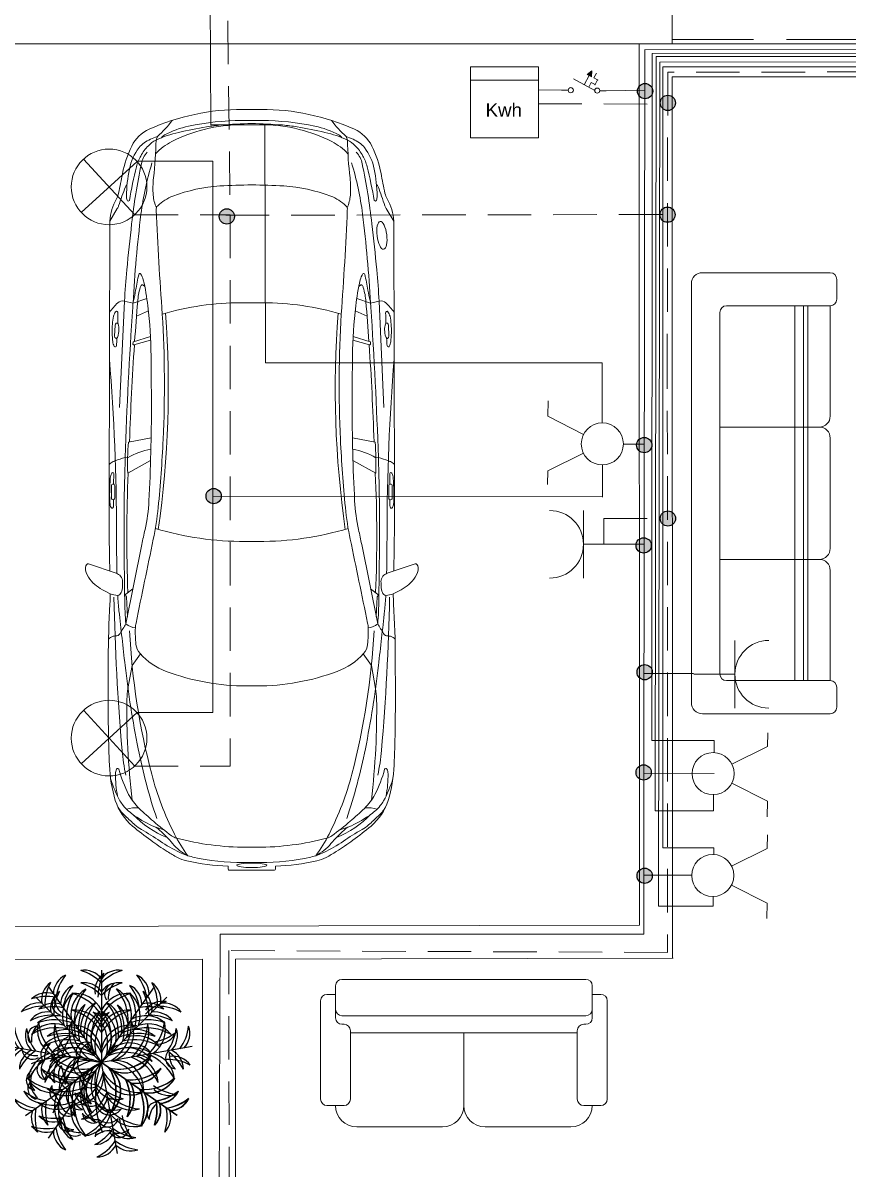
# Model space of a CAD drawing. Header units: millimetres. Extents: x -91.7 to -12.1, y -5.4 to 78.9.
# Drawn here: x -82.96 to -79.22, y 8.88 to 14.08 of the extents above; entities that cross this region are included whole.
import ezdxf
from ezdxf.enums import TextEntityAlignment as Align

# ---------------------------------------------------------------- set-up
doc = ezdxf.new("R2010")
doc.units = ezdxf.units.MM
doc.linetypes.add('CONTINUA', pattern=[0])
doc.linetypes.add('STYLE_02', pattern=[0.295276, 0.19685, -0.098425])
doc.layers.get('0').update_dxf_attribs({"lineweight": 15})
for name, color, linetype in [('CabangF', 1, 'CONTINUA'), ('CabangFM', 30, 'CONTINUA'), ('CabangN', 5, 'CONTINUA'), ('HATCHING', 7, 'Continuous'), ('mcb', 120, 'CONTINUA'), ('Tanaman', 112, 'CONTINUA')]:
    doc.layers.add(name, color=color, linetype=linetype)
for name, color, linetype, lineweight in [('Denah', 7, 'Continuous', 13), ('Fasa', 1, 'Continuous', 9), ('Fasa MCB to end', 30, 'Continuous', 9), ('Furniture', 253, 'Continuous', 13), ('Lampu', 40, 'Continuous', 13), ('netral', 5, 'STYLE_02', 9), ('Panel', 50, 'CONTINUA', 13), ('Saklar', 6, 'Continuous', 13), ('Stop kontak', 3, 'Continuous', 13)]:
    doc.layers.add(name, color=color, linetype=linetype, lineweight=lineweight)
doc.styles.get("Standard").update_dxf_attribs({"font": 'Arial.ttf'})

# ---------------------------------------------------------------- blocks, each defined once
blk = doc.blocks.new('LAMPU RUMAH')
at = {"layer": 'Lampu'}
for p, q in [((0.0528, 0.0484), (-0.0528, -0.0484)), ((0.0484, -0.0528), (-0.0484, 0.0528))]:
    blk.add_line(p, q, dxfattribs=at)
blk.add_circle((0, 0), 0.0716, dxfattribs=at)
blk = doc.blocks.new('*U47')
at = {"layer": 'Lampu', "xscale": 2.395947296300988, "yscale": 2.395947296300988, "zscale": 2.395947296300988}
blk.add_blockref('LAMPU RUMAH', (0, 0), dxfattribs=at)
blk = doc.blocks.new('*U48')
at = {"layer": 'Lampu', "color": 0, "linetype": 'ByBlock', "lineweight": -2, "transparency": 16777216}
for p in [(0, 2.5), (0, 0)]:
    blk.add_blockref('*U47', p, dxfattribs=at)
blk = doc.blocks.new('saklar 2 seri')
at = {"layer": 'Saklar'}
for p, q in [((-73.6452, 11.6694), (-73.7073, 11.6694)), ((-73.5623, 11.5096), (-73.6452, 11.6694)), ((-73.4767, 11.5107), (-73.3973, 11.6738)), ((-73.3973, 11.6738), (-73.3274, 11.6738))]:
    blk.add_line(p, q, dxfattribs=at)
blk.add_circle((-73.5184, 11.425), 0.0954, dxfattribs=at)
blk = doc.blocks.new('COLOKAN RUMAH')
at = {"color": 3, "lineweight": 5}
for p, q in [((0, 0.0803), (0, -0.0803)), ((0, 0), (0.0978, 0))]:
    blk.add_line(p, q, dxfattribs=at)
blk.add_arc((-0.0803, 0), 0.0803, 270, 90, dxfattribs=at)
blk = doc.blocks.new('*U87')
at = {"layer": 'Fasa'}
blk.add_line((-0.1719, 0), (0.1719, 0), dxfattribs=at)
blk = doc.blocks.new('*U88')
at = {"layer": 'Fasa', "color": 0, "linetype": 'ByBlock', "lineweight": -2, "transparency": 16777216}
for p in [(0, 2.5), (0, 0)]:
    blk.add_blockref('*U87', p, dxfattribs=at)
blk = doc.blocks.new('*U103')
at = {"layer": 'netral'}
blk.add_line((-0.21635, 0), (0.21635, 0), dxfattribs=at)
blk = doc.blocks.new('*U104')
at = {"layer": 'netral', "color": 0, "linetype": 'ByBlock', "lineweight": -2, "transparency": 16777216}
for p in [(0, 2.5), (0, 0)]:
    blk.add_blockref('*U103', p, dxfattribs=at)
blk = doc.blocks.new('CABANG NETRAL')
at = {"layer": 'HATCHING'}
h = blk.add_hatch(dxfattribs=at)
h.set_pattern_fill('ANGLE', color=5)
h.set_pattern_definition([(0, (9.248, -7.627), (0, 6.985), [5.08, -1.905]), (90, (9.248, -7.627), (-6.985, 4e-16), [5.08, -1.905])])
h.paths.add_polyline_path([(-0.0121, 0), (0.0121, 0, 1)])
h.paths.add_polyline_path([(0, 0), (-0.0121, 0, 0.414214), (0, -0.0121)])
h.paths.add_polyline_path([(0.0121, 0), (0, 0), (0, -0.0121, 0.414214)])
h = blk.add_hatch(color=5, dxfattribs=at)
h.dxf.hatch_style = 1
h.paths.add_polyline_path([(-0.0121, 0, 1), (0.0121, 0, 1)])
at = {"layer": 'CabangN'}
blk.add_circle((0, 0), 0.0121, dxfattribs=at)
blk = doc.blocks.new('CABANG FASA')
at = {"layer": 'HATCHING'}
h = blk.add_hatch(color=1, dxfattribs=at)
h.dxf.hatch_style = 1
h.paths.add_polyline_path([(0.0121, 0, 1), (-0.0121, 0, 1)])
at = {"layer": 'CabangF'}
blk.add_circle((0, 0), 0.0121, dxfattribs=at)
blk = doc.blocks.new('CABANG FASA 2')
at = {"layer": 'HATCHING'}
h = blk.add_hatch(color=30, dxfattribs=at)
h.dxf.hatch_style = 1
h.paths.add_polyline_path([(0.0121, 0, 1), (-0.0121, 0, 1)])
at = {"layer": 'CabangFM'}
blk.add_circle((0, 0), 0.0121, dxfattribs=at)
blk = doc.blocks.new('KWH')
at = {"layer": 'Panel'}
for p, q in [((-0.1673, -0.2842), (-0.1673, 0.065)), ((-0.1673, 0.065), (0.1673, 0.065)), ((0.1673, 0.065), (0.1673, -0.2842)), ((0.1673, 0), (-0.1673, 0)), ((0.1673, -0.2842), (-0.1673, -0.2842))]:
    blk.add_line(p, q, dxfattribs=at)
blk.add_text('Kwh', height=0.06584, dxfattribs=at).set_placement((-0.0043, -0.18), align=Align.CENTER)
blk = doc.blocks.new('mcb')
at = {"layer": 'mcb', "lineweight": 5}
for p, q in [((0.1016, 0.0554), (0.0834, 0.0209)), ((0.1114, 0.0738), (0.0937, 0.0595)), ((0.0937, 0.0595), (0.1016, 0.0554)), ((0.1095, 0.0512), (0.1016, 0.0554)), ((0.1114, 0.0738), (0.1095, 0.0512)), ((0.1283, 0.0648), (0.119, 0.0472)), ((0.1329, 0.0398), (0.119, 0.0472)), ((0, 0), (0.024, 0)), ((0.1228, 0), (0.0432, 0.0422)), ((0.1097, 0.0296), (0.1003, 0.0119)), ((0.1236, 0.0222), (0.1097, 0.0296)), ((0.1236, 0.0222), (0.1329, 0.0398)), ((0.142, 0), (0.166, 0))]:
    blk.add_line(p, q, dxfattribs=at)
for centre in [(0.0336, 0), (0.1324, 0)]:
    blk.add_circle(centre, 0.0096, dxfattribs=at)
for p in [(0.1236, 0.0222), (0.1236, 0.0222), (0.1329, 0.0398), (0.1329, 0.0398)]:
    blk.add_point(p, dxfattribs=at)
blk.add_solid([(0.0937, 0.0595), (0.1114, 0.0738), (0.1095, 0.0512), (0.1114, 0.0738)], dxfattribs=at)
blk = doc.blocks.new('A$C02A636C4')
for p, q in [((0.0679, 0.6401), (0.0679, 0.6013)), ((1.2026, 0.6692), (0.097, 0.6692)), ((1.2317, 0.6401), (1.2317, 0.6013)), ((0, 0.5722), (0, 0.1261)), ((0.0679, 0.6013), (0.0291, 0.6013)), ((0.0679, 0.5334), (0.0679, 0.6013)), ((1.2317, 0.6013), (1.2705, 0.6013)), ((1.2317, 0.5334), (1.2317, 0.6013)), ((1.2996, 0.5722), (1.2996, 0.1261)), ((0.0679, 0.4946), (0.0679, 0.5431)), ((1.2317, 0.4946), (1.2317, 0.5431)), ((1.2026, 0.5043), (0.097, 0.5043)), ((0.1067, 0.4655), (0.097, 0.4655)), ((0.1358, 0.1261), (0.1358, 0.4364)), ((1.1638, 0.4267), (0.1358, 0.4267)), ((0.6498, 0.097), (0.6498, 0.4267)), ((1.1638, 0.1261), (1.1638, 0.4364)), ((1.1929, 0.4655), (1.2026, 0.4655)), ((0.0291, 0.097), (0.1067, 0.097)), ((1.2705, 0.097), (1.1929, 0.097)), ((0.1649, 0), (0.5528, 0)), ((0.7468, 0), (1.1347, 0))]:
    blk.add_line(p, q)
for centre, radius, start, end in [((0.097, 0.6401), 0.0291, 90, 180), ((1.2026, 0.6401), 0.0291, 0, 90), ((0.0291, 0.5722), 0.0291, 90, 180), ((1.2705, 0.5722), 0.0291, 0, 90), ((0.097, 0.5334), 0.0291, 180, 270), ((1.2026, 0.5334), 0.0291, 270, 0), ((0.097, 0.4946), 0.0291, 180, 270), ((1.2026, 0.4946), 0.0291, 270, 0), ((0.1067, 0.4364), 0.0291, 0, 90), ((1.1929, 0.4364), 0.0291, 90, 180), ((0.0291, 0.1261), 0.0291, 180, 270), ((0.1067, 0.1261), 0.0291, 270, 0), ((1.1929, 0.1261), 0.0291, 180, 270), ((1.2705, 0.1261), 0.0291, 270, 0), ((0.1649, 0.097), 0.097, 180, 270), ((0.5528, 0.097), 0.097, 270, 0), ((0.7468, 0.097), 0.097, 180, 270), ((1.1347, 0.097), 0.097, 270, 0)]:
    blk.add_arc(centre, radius, start, end)
blk = doc.blocks.new('A$C05BA3A2B')
for p, q in [((0.05, 0.6596), (1.95, 0.6596)), ((0.05, 0.6596), (1.95, 0.6596)), ((0.05, 0.6596), (1.95, 0.6596)), ((0, 0.03), (0, 0.6096)), ((0, 0.03), (0, 0.6096)), ((0, 0.03), (0, 0.6096)), ((2, 0.6096), (2, 0.03)), ((2, 0.6096), (2, 0.03)), ((2, 0.6096), (2, 0.03)), ((1.82, 0.53), (0.18, 0.53)), ((1.82, 0.53), (0.18, 0.53)), ((1.82, 0.53), (0.18, 0.53)), ((0.7, 0.08), (0.7, 0.53)), ((0.7, 0.08), (0.7, 0.53)), ((0.7, 0.08), (0.7, 0.53)), ((1.3, 0.53), (1.3, 0.08)), ((1.3, 0.53), (1.3, 0.08)), ((1.3, 0.53), (1.3, 0.08)), ((0.15, 0.5), (0.15, 0.03)), ((0.15, 0.5), (0.15, 0.03)), ((0.15, 0.5), (0.15, 0.03)), ((1.85, 0.03), (1.85, 0.5)), ((1.85, 0.03), (1.85, 0.5)), ((1.85, 0.03), (1.85, 0.5)), ((1.85, 0.1908), (0.15, 0.1908)), ((1.85, 0.1908), (0.15, 0.1908)), ((1.85, 0.1908), (0.15, 0.1908)), ((1.85, 0.1508), (0.15, 0.1508)), ((1.85, 0.1508), (0.15, 0.1508)), ((1.85, 0.1508), (0.15, 0.1508)), ((1.85, 0.1308), (0.15, 0.1308)), ((1.85, 0.1308), (0.15, 0.1308)), ((1.85, 0.1308), (0.15, 0.1308)), ((0.12, 0), (0.03, 0)), ((0.12, 0), (0.03, 0)), ((0.12, 0), (0.03, 0)), ((0.65, 0.03), (0.15, 0.03)), ((0.65, 0.03), (0.15, 0.03)), ((0.65, 0.03), (0.15, 0.03)), ((1.25, 0.03), (0.75, 0.03)), ((1.25, 0.03), (0.75, 0.03)), ((1.25, 0.03), (0.75, 0.03)), ((1.85, 0.03), (1.35, 0.03)), ((1.85, 0.03), (1.35, 0.03)), ((1.85, 0.03), (1.35, 0.03)), ((1.97, 0), (1.88, 0)), ((1.97, 0), (1.88, 0)), ((1.97, 0), (1.88, 0))]:
    blk.add_line(p, q)
for centre, radius, start, end in [((0.05, 0.6096), 0.05, 90, 180), ((0.05, 0.6096), 0.05, 90, 180), ((0.05, 0.6096), 0.05, 90, 180), ((1.95, 0.6096), 0.05, 0, 90), ((1.95, 0.6096), 0.05, 0, 90), ((1.95, 0.6096), 0.05, 0, 90), ((0.18, 0.5), 0.03, 90, 180), ((0.18, 0.5), 0.03, 90, 180), ((0.18, 0.5), 0.03, 90, 180), ((1.82, 0.5), 0.03, 0, 90), ((1.82, 0.5), 0.03, 0, 90), ((1.82, 0.5), 0.03, 0, 90), ((0.65, 0.08), 0.05, 270, 0), ((0.65, 0.08), 0.05, 270, 0), ((0.65, 0.08), 0.05, 270, 0), ((0.75, 0.08), 0.05, 180, 270), ((0.75, 0.08), 0.05, 180, 270), ((0.75, 0.08), 0.05, 180, 270), ((1.25, 0.08), 0.05, 270, 0), ((1.25, 0.08), 0.05, 270, 0), ((1.25, 0.08), 0.05, 270, 0), ((1.35, 0.08), 0.05, 180, 270), ((1.35, 0.08), 0.05, 180, 270), ((1.35, 0.08), 0.05, 180, 270), ((0.03, 0.03), 0.03, 180, 270), ((0.03, 0.03), 0.03, 180, 270), ((0.03, 0.03), 0.03, 180, 270), ((0.12, 0.03), 0.03, 270, 0), ((0.12, 0.03), 0.03, 270, 0), ((0.12, 0.03), 0.03, 270, 0), ((1.88, 0.03), 0.03, 180, 270), ((1.88, 0.03), 0.03, 180, 270), ((1.88, 0.03), 0.03, 180, 270), ((1.97, 0.03), 0.03, 270, 0), ((1.97, 0.03), 0.03, 270, 0), ((1.97, 0.03), 0.03, 270, 0)]:
    blk.add_arc(centre, radius, start, end)
blk = doc.blocks.new('Mazda_6_top_dwgmodels.com')
at = {"color": 0}
for points in [[(1770.2, 905.6, 0.066943), (1760.1, 858.5, 0.252972), (1777.9, 836.1, 0.097792), (1819, 827.5, -0.00002), (1848.3, 827.1, 0.183357), (1883, 839.7, 0.13304), (1901.8, 867.5), (1962.5, 1044.9, 0.325852), (1956.8, 1058.4, 0.192595), (1921.6, 1064.4, 0.116513), (1863.7, 1036.8, 0.109389), (1788.7, 943.2), (1770.2, 905.6, -0.013501), (1705.6, 907.8, 0.014539), (1355.4, 918.7, 0.000075), (1103.3, 919.2, 0.010228), (672.9, 911.3, 0.062654), (445.6, 873.6, 0.131784), (282.6, 763.7, 0.018271), (192.2, 645.9, 0.029908), (120.3, 540.8, 0.019115), (81.9, 476.2, 0.054154), (59.6, 416.4, 0.042768), (25.8, 152), (9.3, 152, 0.414214), (0, 142.7), (0, 0), (0, -142.7, 0.414214), (9.3, -152), (25.8, -152, 0.042768), (59.6, -416.4, 0.054154), (81.9, -476.2, 0.019115), (120.3, -540.8, 0.029908), (192.2, -645.9, 0.018271), (282.6, -763.7, 0.131784), (445.6, -873.6, 0.062654), (672.9, -911.3, 0.010228), (1103.3, -919.2, 0.000075), (1355.4, -918.7, 0.014539), (1705.6, -907.8, -0.013501), (1770.2, -905.6), (1788.7, -943.2, 0.109389), (1863.7, -1036.8, 0.116513), (1921.6, -1064.4, 0.192595), (1956.8, -1058.4, 0.325852), (1962.5, -1044.9), (1901.8, -867.5, 0.13304), (1883, -839.7, 0.183357), (1848.3, -827.1, -0.00002), (1819, -827.5, 0.097792), (1777.9, -836.1, 0.252972), (1760.1, -858.5, 0.066943), (1770.2, -905.6)], [(1533.8, 782.7, 0.050766), (614.6, 640.6, 0.0544), (231.6, 494.9, 0.040629), (92.9, 409.2, -0.105111), (170.4, 507.1, 0.019485), (216.2, 548.2, 0.022815), (264.6, 599.6, 0.075913), (277.5, 620.3, -0.048271), (349.2, 750.5, -0.065447), (413.7, 822.6, -0.053254), (444.7, 844, -0.049283), (587, 903.9)], [(1747.9, 882.2, 0.016084), (767.2, 830.6, 0.030205), (608.7, 806.3, -0.117398)], [(1479.6, 917.2, -0.160915), (1498.5, 888.1, -0.075537), (1500.3, 871.5, 0.278521), (1515.9, 843.1, -0.008295), (1577.4, 805.9, 0.134792), (1552.3, 745.4, -0.881381)], [(3272.8, 911.3, -0.019883), (2157.9, 865.7, 0.004344), (1900.1, 863.1, 0.004344)], [(1915.9, 908.7, -0.006298), (2389, 913.5), (4156.6, 909.1, -0.112983), (4300.2, 866.1, 0.077446), (4335.5, 852.7, 0.004891), (4462.2, 827.4, -0.067573), (4637.7, 768.7, -0.175102), (4745.4, 656.9, -0.105369), (4872.8, 59.3), (4872.8, 0), (4872.8, -59.3, -0.105369), (4745.4, -656.9, -0.175102), (4637.7, -768.7, -0.067573), (4462.2, -827.4, 0.004891), (4335.5, -852.7, 0.077446), (4300.2, -866.1, -0.112983), (4156.6, -909.1), (2389, -913.5, -0.006298), (1915.9, -908.7)], [(2373.3, 884.3), (2335.4, 884.4, -0.147376), (2320.9, 888.8, -0.431242), (2319.7, 895.5, -0.209985), (2340, 906.9, -0.033317), (2425.7, 909.6, -0.005869), (2510.6, 905.6, -0.109027), (2543, 896.5, -0.75901), (2540.2, 884.1), (2472.2, 884.2)], [(2697.3, 645.8, 0.071589), (2642.1, 794.7), (2643.2, 810.2, 0.027648), (2621.2, 874.6, -0.047787), (2619.5, 880.3, 0.084255), (2616.6, 888.2, 0.040188), (2599.2, 913, 0.471368)], [(3407.4, 862.8, -0.004614), (3357.7, 866.5, -0.734858), (3354.6, 880.2, -0.10485), (3384.3, 889.8, -0.041713), (3498, 892.2, -0.042795), (3548, 884.8, -0.100515), (3577, 871.4, -0.403271), (3578.6, 862, -0.259626), (3568.6, 857, -0.006133), (3502.4, 858.2)], [(3573.9, 910.6, -0.045326), (3633.3, 858, -0.252168), (3644.4, 816.3), (3631.1, 760, -0.017623), (4201.8, 709.2, -0.043522), (4529.5, 639)], [(4156.6, 909.1), (4237.4, 860.7, 0.051216), (4255.1, 852.5, -0.003663), (4376.8, 809, -0.15694), (4390.7, 798.2, 2.229223)], [(401.9, 855.4, 0.062409), (346.8, 808.9, -0.001643), (290.3, 748, 0.06264), (260, 706, -0.025995), (186.2, 586.5, 0.039343), (113.4, 461.1, 0.05709), (84.4, 377.3, 0.054916), (49, 56.2), (49, 0), (49, -56.2, 0.054916), (84.4, -377.3, 0.05709), (113.4, -461.1, 0.039343), (186.2, -586.5, -0.025995), (260, -706, 0.06264), (290.3, -748, -0.001643), (346.8, -808.9, 0.062409), (401.9, -855.4)], [(474.8, 859.5, -0.052408), (618.2, 872.1, -0.103879), (647.5, 865.4, -0.704656), (646.2, 850.1, 0.056315), (485.4, 788.1, 0.082316), (395.8, 720.7, 0.01308), (313.2, 629.6, 0.019424), (220.8, 513.1, 0.093446), (205.5, 481.1, 0.064911), (147.2, 33.8), (147.2, 0), (147.2, -33.8, 0.064911), (205.5, -481.1, 0.093446), (220.8, -513.1, 0.019424), (313.2, -629.6, 0.01308), (395.8, -720.7, 0.082316), (485.4, -788.1, 0.056315), (646.2, -850.1, -0.704656), (647.5, -865.4, -0.103879), (618.2, -872.1, -0.052408), (474.8, -859.5)], [(1760.1, 858.5, 0.011648), (1660.9, 850, 0.001641), (1311.7, 810.9, 0.020524), (777.2, 727, 0.031651), (330.9, 608.2)], [(1577.4, 805.9), (2086.2, 703.7, -0.005109), (2181.5, 683.5, 0.041467), (2364.9, 658.5, 0.013655), (2987.1, 642.6, 0.002609), (3292.8, 644.7, 0.026036), (3614, 665.3, 0.028112), (3780.8, 694.4, 0.098267), (3818.6, 711.5, 0.650267), (3816.1, 723.4, 0.01089), (3714.3, 743.3, -0.014719), (3647.4, 756.9, 0.051159), (3606.9, 762.1, 0.008731), (2643.2, 810.2, 0.011118), (2005, 816.7, -0.000172), (1733.9, 813.6, 0.018801), (1577.4, 805.9, -0.043293)], [(1623.8, 796.6), (1749.9, 802.5, 0.384822), (1761.4, 813.9, 1.056561)], [(4598.8, 669.1, 0.143455), (4523.5, 707, 0.022917), (4140.5, 768.9, 0.004686), (3844.7, 800.2, 0.012191), (3644, 814.5), (2962.8, 846)], [(3490.7, 875.2), (3420.3, 878, 0.275873), (3406.5, 870.4, 0.417185), (3408.7, 861.8, 0.048644), (3416.8, 858.1, 0.077559), (3460.6, 850.4, 0.079606), (3498.5, 855.7, 0.310501), (3504.4, 863.2, 0.123165), (3503.5, 868.5, 0.204205), (3490.7, 875.2, -0.090679)], [(210.4, 542.6, -0.10903), (356.2, 760.4, 2.490406)], [(391.3, 801.7, -0.102937), (399, 724.1, -169.594766)], [(1384.9, 713.2), (1311, 765.6), (1163.4, 792.4, 0.040822), (1095.2, 799, 0.016496), (779.5, 793.6, 0.017319), (447.9, 765.4, -0.059767)], [(1777.7, 792.7, -0.022534), (2543.7, 790.5, 1.049127)], [(2769.2, 644.3), (2742.3, 789.5, 0.028917), (2541.8, 794), (2624.2, 647.7)], [(3365.9, 751.3, 0.00883), (2743.6, 782.4)], [(3418.9, 648.8), (3384.8, 757, 0.323253), (3380.4, 760.3), (3369.6, 760.4, 0.499352), (3365, 754.6), (3394.3, 647.6)], [(3737.3, 684.9), (3747.9, 695.7, 0.436447), (3747.5, 705.1, 0.101937), (3731.6, 713.9, 0.058936), (3641.5, 730.4, 0.003616), (3387.1, 749.8)], [(4801.9, -509.5, 0.05081), (4699.6, -604.3, -0.059738), (4658, -689.4, -0.087357), (4628, -721.7, -0.113382), (4490.2, -783.6, -0.044032), (4317.2, -802.5, -0.10359), (4290.5, -797.5, -0.592795), (4289, -783.8, 0.019579), (4505.5, -738.3, 0.066464), (4574, -711, 0.062319), (4640.2, -662.1, 0.093319), (4675.6, -613, 0.054222), (4725.2, -468, 0.012008), (4760.6, -290.7, 0.023462), (4772.6, -196.6, 0.016729), (4781.6, 0, 0.016729), (4772.6, 196.6, 0.023462), (4760.6, 290.7, 0.012008), (4725.2, 468, 0.054222), (4675.6, 613, 0.093319), (4640.2, 662.1, 0.062319), (4574, 711, 0.066464), (4505.5, 738.3, 0.019579), (4289, 783.8, -0.592795), (4290.5, 797.5, -0.10359), (4317.2, 802.5, -0.044032), (4490.2, 783.6, -0.113382), (4628, 721.7, -0.087357), (4658, 689.4, -0.059738), (4699.6, 604.3, 0.05081), (4801.9, 509.5)], [(2187.8, 617.2, 0.071289), (2105.2, 41.5), (2105.2, 0), (2105.2, -41.5, 0.071289), (2187.8, -617.2)], [(3566.9, 552.3, -0.054765), (2182.5, 598.8, -0.866325)], [(4699.6, 604.3), (4675.6, 613, -0.02545), (4434.1, 628.9, 0.048306), (4322.4, 631.2, 0.088954), (4243, 610.6, -0.218967)], [(4588.6, 615.9, -0.085179), (4666.7, 512, -0.057885), (4744.8, 303.8, -0.060878), (4774.6, 60), (4774.6, 0), (4774.6, -60, -0.060878), (4744.8, -303.8, -0.057885), (4666.7, -512, -0.085179), (4588.6, -615.9)], [(3560.9, 572.7, -0.072444), (3634.3, 69.1), (3634.3, 0), (3634.3, -69.1, -0.072444), (3560.9, -572.7)], [(4691.2, 577.1, -0.126109), (4708.9, 558, -0.071838), (4765.3, 404.6, -0.052257), (4801, 64.3), (4801, 0), (4801, -64.3, -0.052257), (4765.3, -404.6, -0.071838), (4708.9, -558, -0.126109), (4691.2, -577.1)], [(1533.8, -782.7, -0.050766), (614.6, -640.6, -0.0544), (231.6, -494.9, -0.040629), (92.9, -409.2, 0.105111), (170.4, -507.1, -0.019485), (216.2, -548.2, -0.022815), (264.6, -599.6, -0.075913), (277.5, -620.3, 0.048271), (349.2, -750.5, 0.065447), (413.7, -822.6, 0.053254), (444.7, -844, 0.049283), (587, -903.9)], [(210.4, -542.6, 0.10903), (356.2, -760.4, -2.490406)], [(3566.9, -552.3, 0.054765), (2182.5, -598.8, 0.866325)], [(1760.1, -858.5, -0.011648), (1660.9, -850, -0.001641), (1311.7, -810.9, -0.020524), (777.2, -727, -0.031651), (330.9, -608.2)], [(1577.4, -805.9), (2086.2, -703.7, 0.005109), (2181.5, -683.5, -0.041467), (2364.9, -658.5, -0.013655), (2987.1, -642.6, -0.002609), (3292.8, -644.7, -0.026036), (3614, -665.3, -0.028112), (3780.8, -694.4, -0.098267), (3818.6, -711.5, -0.650267), (3816.1, -723.4, -0.01089), (3714.3, -743.3, 0.014719), (3647.4, -756.9, -0.051159), (3606.9, -762.1, -0.008731), (2643.2, -810.2, -0.011118), (2005, -816.7, 0.000172), (1733.9, -813.6, -0.018801), (1577.4, -805.9, 0.043293)], [(2769.2, -644.3), (2742.3, -789.5, -0.028917), (2541.8, -794), (2624.2, -647.7)], [(2697.3, -645.8, -0.071589), (2642.1, -794.7), (2643.2, -810.2, -0.027648), (2621.2, -874.6, 0.047787), (2619.5, -880.3, -0.084255), (2616.6, -888.2, -0.040188), (2599.2, -913, -0.471368)], [(3418.9, -648.8), (3384.8, -757, -0.323253), (3380.4, -760.3), (3369.6, -760.4, -0.499352), (3365, -754.6), (3394.3, -647.6)], [(3573.9, -910.6, 0.045326), (3633.3, -858, 0.252168), (3644.4, -816.3), (3631.1, -760, 0.017623), (4201.8, -709.2, 0.043522), (4529.5, -639)], [(4699.6, -604.3), (4675.6, -613, 0.02545), (4434.1, -628.9, -0.048306), (4322.4, -631.2, -0.088954), (4243, -610.6, 0.218967)], [(391.3, -801.7, 0.102937), (399, -724.1, 169.594766)], [(1384.9, -713.2), (1311, -765.6), (1163.4, -792.4, -0.040822), (1095.2, -799, -0.016496), (779.5, -793.6, -0.017319), (447.9, -765.4, 0.059767)], [(4598.8, -669.1, -0.143455), (4523.5, -707, -0.022917), (4140.5, -768.9, -0.004686), (3844.7, -800.2, -0.012191), (3644, -814.5), (2962.8, -846)], [(3737.3, -684.9), (3747.9, -695.7, -0.436447), (3747.5, -705.1, -0.101937), (3731.6, -713.9, -0.058936), (3641.5, -730.4, -0.003616), (3387.1, -749.8)], [(1747.9, -882.2, -0.016084), (767.2, -830.6, -0.030205), (608.7, -806.3, 0.117398)], [(1479.6, -917.2, 0.160915), (1498.5, -888.1, 0.075537), (1500.3, -871.5, -0.278521), (1515.9, -843.1, 0.008295), (1577.4, -805.9, -0.134792), (1552.3, -745.4, 0.881381)], [(1623.8, -796.6), (1749.9, -802.5, -0.384822), (1761.4, -813.9, -1.056561)], [(1777.7, -792.7, 0.022534), (2543.7, -790.5, -1.049127)], [(3365.9, -751.3, -0.00883), (2743.6, -782.4)], [(4156.6, -909.1), (4237.4, -860.7, -0.051216), (4255.1, -852.5, 0.003663), (4376.8, -809, 0.15694), (4390.7, -798.2, -2.229223)], [(3272.8, -911.3, 0.019883), (2157.9, -865.7, -0.004344), (1900.1, -863.1, -0.004344)], [(3407.4, -862.8, 0.004614), (3357.7, -866.5, 0.734858), (3354.6, -880.2, 0.10485), (3384.3, -889.8, 0.041713), (3498, -892.2, 0.042795), (3548, -884.8, 0.100515), (3577, -871.4, 0.403271), (3578.6, -862, 0.259626), (3568.6, -857, 0.006133), (3502.4, -858.2)], [(3490.7, -875.2), (3420.3, -878, -0.275873), (3406.5, -870.4, -0.417185), (3408.7, -861.8, -0.048644), (3416.8, -858.1, -0.077559), (3460.6, -850.4, -0.079606), (3498.5, -855.7, -0.310501), (3504.4, -863.2, -0.123165), (3503.5, -868.5, -0.204205), (3490.7, -875.2, 0.090679)], [(2373.3, -884.3), (2335.4, -884.4, 0.147376), (2320.9, -888.8, 0.431242), (2319.7, -895.5, 0.209985), (2340, -906.9, 0.033317), (2425.7, -909.6, 0.005869), (2510.6, -905.6, 0.109027), (2543, -896.5, 0.75901), (2540.2, -884.1), (2472.2, -884.2)]]:
    blk.add_lwpolyline(points, format="xyb", dxfattribs=at)
for points in [[(2472.8, 888), (2472.8, 887.8, -0.414214), (2462.2, 877.2), (2383.3, 877.2, -0.414214), (2372.7, 887.8), (2372.7, 888, -0.414214), (2383.3, 898.6), (2462.2, 898.6, -0.414214)], [(4389.2, 0, 0.007843), (4382.6, 204.5, 0.072241), (4317.2, 505.5, 0.103569), (4255.1, 601.8, 0.289757), (4228.1, 611.6, 0.008361), (3560.9, 572.7, -0.026894), (2759.5, 567.5, -0.012421), (2323.7, 599, -0.027455), (2119.2, 630.3, 0.001459), (1583, 741.1, 0.055398), (1552.3, 745.4, 0.031321), (1446.5, 741.7, 0.161449), (1387.5, 715.5, 0.119389), (1273.4, 547.2, 0.089702), (1180.1, 31.1), (1180.1, 0), (1180.1, -31.1, 0.089702), (1273.4, -547.2, 0.119389), (1387.5, -715.5, 0.161449), (1446.5, -741.7, 0.031321), (1552.3, -745.4, 0.055398), (1583, -741.1, 0.001459), (2119.2, -630.3, -0.027455), (2323.7, -599, -0.012421), (2759.5, -567.5, -0.026894), (3560.9, -572.7, 0.008361), (4228.1, -611.6, 0.289757), (4255.1, -601.8, 0.103569), (4317.2, -505.5, 0.072241), (4382.6, -204.5, 0.007843)], [(2472.8, -888), (2472.8, -887.8, 0.414214), (2462.2, -877.2), (2383.3, -877.2, 0.414214), (2372.7, -887.8), (2372.7, -888, 0.414214), (2383.3, -898.6), (2462.2, -898.6, 0.414214)]]:
    blk.add_lwpolyline(points, format="xyb", close=True, dxfattribs=at)
for points in [[(1761.4, 813.9), (1802.3, 760.7)], [(3548, 738), (3582, 661.8)], [(3662.1, 671.7), (3631.1, 760)], [(274.8, 614.6), (258.7, 563.1)], [(274.8, -614.6), (258.7, -563.1)], [(3548, -738), (3582, -661.8)], [(3662.1, -671.7), (3631.1, -760)], [(1761.4, -813.9), (1802.3, -760.7)]]:
    blk.add_lwpolyline(points, dxfattribs=at)
at = {"color": 0, "extrusion": (0, 0, -1)}
for centre, major_axis, ratio in [((31.4, 0), (0, 95.3), 0.155364), ((4065.8, -833), (-89.2, -11), 0.347015)]:
    blk.add_ellipse(centre, major_axis=major_axis, ratio=ratio, dxfattribs=at)
blk = doc.blocks.new('A$C5D061C3B')
at = {"color": 40}
for p in [(3.377, 6.679), (0.125, 3.951), (6.629, 3.951), (3.951, 0.125)]:
    blk.add_line(p, (3.377, 3.377), dxfattribs=at)
at = {"color": 96}
for p in [(1.483, 6.082), (5.712, 5.712), (1.483, 0.672), (6.082, 1.483)]:
    blk.add_line(p, (3.377, 3.377), dxfattribs=at)
at = {"color": 72}
for p in [(5.259, 6.086), (1.03, 5.716), (0.66, 1.487), (6.07, 1.487)]:
    blk.add_line(p, (3.365, 3.381), dxfattribs=at)
at = {"color": 40}
for centre, radius, start, end in [((2.763, 5.924), 0.762, 36.29, 99.6243), ((2.145, 5.032), 1.715, 44.0763, 73.3794), ((3.991, 5.924), 0.762, 80.3757, 143.71), ((4.61, 5.032), 1.715, 106.6206, 135.9237), ((2.763, 5.474), 0.762, 36.29, 99.6243), ((2.145, 4.581), 1.715, 44.0763, 73.3794), ((3.991, 5.474), 0.762, 80.3757, 143.71), ((4.61, 4.581), 1.715, 106.6206, 135.9237), ((2.422, 4.799), 1.056, 25.2489, 95.3937), ((1.866, 4.14), 1.77, 31.3712, 75.0366), ((4.332, 4.799), 1.056, 84.6063, 154.7511), ((4.888, 4.14), 1.77, 104.9634, 148.6288), ((1.991, 5.462), 0.38, 139.742, 258.7475), ((2.505, 5.763), 0.826, 184.618, 228.2106), ((5.564, 4.807), 0.762, 80.3757, 143.71), ((6.182, 3.914), 1.715, 106.6206, 135.9237), ((2.422, 4.198), 1.056, 25.2489, 95.3937), ((1.866, 3.54), 1.77, 31.3712, 75.0366), ((4.332, 4.198), 1.056, 84.6063, 154.7511), ((4.888, 3.54), 1.77, 104.9634, 148.6288), ((0.975, 4.424), 0.762, 160.3757, 223.71), ((1.962, 4.878), 1.715, 186.6206, 215.9237), ((1.419, 4.346), 0.762, 160.3757, 223.71), ((2.405, 4.8), 1.715, 186.6206, 215.9237), ((2.143, 4.564), 1.056, 164.6063, 234.7511), ((2.888, 4.998), 1.77, 184.9634, 228.6288), ((2.734, 4.46), 1.056, 164.6063, 234.7511), ((3.48, 4.893), 1.77, 184.9634, 228.6288), ((2.358, 3.686), 1.029, 3.4259, 103.6346), ((1.93, 3.14), 1.557, 21.6665, 83.1878), ((3.25, 4.435), 1.029, 156.3654, 256.5741), ((3.862, 4.761), 1.557, 176.8122, 238.3335), ((4.397, 3.686), 1.029, 76.3654, 176.5741), ((4.824, 3.14), 1.557, 96.8122, 158.3335), ((2.893, 4.761), 1.557, 301.6665, 3.1878), ((3.504, 4.435), 1.029, 283.4259, 23.6346), ((3.275, 4.893), 1.77, 311.3712, 355.0366), ((4.02, 4.46), 1.056, 305.2489, 15.3937), ((3.866, 4.998), 1.77, 311.3712, 355.0366), ((4.611, 4.564), 1.056, 305.2489, 15.3937), ((4.349, 4.8), 1.715, 324.0763, 353.3794), ((5.335, 4.346), 0.762, 316.29, 19.6243), ((4.793, 4.878), 1.715, 324.0763, 353.3794), ((5.779, 4.424), 0.762, 316.29, 19.6243), ((0.762, 3.214), 0.762, 116.29, 179.6243), ((1.534, 2.451), 1.715, 124.0763, 153.3794), ((1.206, 3.136), 0.762, 116.29, 179.6243), ((1.977, 2.373), 1.715, 124.0763, 153.3794), ((1.811, 2.684), 1.056, 105.2489, 175.3937), ((4.943, 2.684), 1.056, 4.6063, 74.7511), ((4.777, 2.373), 1.715, 26.6206, 55.9237), ((5.549, 3.136), 0.762, 0.3757, 63.71), ((2.363, 2.022), 1.77, 111.3712, 155.0366), ((2.403, 2.58), 1.056, 105.2489, 175.3937), ((2.955, 1.917), 1.77, 111.3712, 155.0366), ((4.912, 0.157), 3.567, 115.4772, 156.6585), ((2.896, 2.427), 1.029, 83.4259, 183.6346), ((3.359, 1.911), 1.557, 101.6665, 163.1878), ((2.741, 3.253), 0.372, 114.2257, 255.1279), ((3.037, 3.338), 0.515, 150.4398, 228.6694), ((3.395, 1.911), 1.557, 16.8122, 78.3335), ((3.858, 2.427), 1.029, 356.3654, 96.5741), ((3.799, 1.917), 1.77, 24.9634, 68.6288), ((4.352, 2.58), 1.056, 4.6063, 74.7511), ((4.391, 2.022), 1.77, 24.9634, 68.6288), ((2.412, 2.943), 0.574, 144.9865, 244.4034), ((3.578, 3.49), 1.651, 187.5759, 215.8942), ((1.911, 3.359), 1.557, 286.8122, 348.3335), ((2.427, 2.896), 1.029, 266.3654, 6.5741), ((3.45, 2.634), 0.855, 161.4477, 239.3672), ((5.474, 3.214), 2.789, 185.4007, 208.139), ((4.435, 3.25), 1.029, 193.4259, 293.6346), ((4.761, 3.862), 1.557, 211.6665, 273.1878), ((1.122, 2.441), 0.38, 139.742, 258.7475), ((1.636, 2.741), 0.826, 184.618, 228.2106), ((1.908, 2.317), 0.38, 139.742, 258.7475), ((2.422, 2.617), 0.826, 184.618, 228.2106), ((2.624, 2.192), 0.506, 138.8744, 278.9763), ((3.064, 2.435), 0.825, 173.7536, 244.097), ((6.244, 3.948), 1.715, 234.0763, 263.3794), ((1.917, 2.955), 1.77, 294.9634, 338.6288), ((2.58, 2.403), 1.056, 274.6063, 344.7511), ((4.893, 3.48), 1.77, 221.3712, 265.0366), ((4.46, 2.734), 1.056, 215.2489, 285.3937), ((5.79, 2.962), 0.762, 226.29, 289.6243), ((2.188, 1.837), 0.376, 167.0577, 302.8533), ((2.405, 2.049), 0.529, 185.1845, 268.654), ((2.022, 2.363), 1.77, 294.9634, 338.6288), ((4.998, 2.888), 1.77, 221.3712, 265.0366), ((5.385, 1.584), 0.38, 101.2525, 220.258), ((5.899, 1.283), 0.826, 131.7894, 175.382), ((2.188, 1.299), 0.376, 167.0577, 302.8533), ((2.405, 1.511), 0.529, 185.1845, 268.654), ((2.684, 1.811), 1.056, 274.6063, 344.7511), ((4.564, 2.143), 1.056, 215.2489, 285.3937), ((2.373, 1.977), 1.715, 296.6206, 325.9237), ((3.136, 1.206), 0.762, 270.3757, 333.71), ((4.8, 2.405), 1.715, 234.0763, 263.3794), ((4.346, 1.419), 0.762, 226.29, 289.6243), ((2.451, 1.534), 1.715, 296.6206, 325.9237), ((3.214, 0.762), 0.762, 270.3757, 333.71), ((4.878, 1.962), 1.715, 234.0763, 263.3794), ((4.424, 0.975), 0.762, 226.29, 289.6243)]:
    blk.add_arc(centre, radius, start, end, dxfattribs=at)
at = {"color": 72}
for centre, radius, start, end in [((1.998, 5.617), 0.762, 125.3757, 188.71), ((3.066, 5.423), 1.715, 151.6206, 180.9237), ((3.901, 5.939), 0.762, 125.3757, 188.71), ((4.969, 5.745), 1.715, 151.6206, 180.9237), ((3.305, 5.444), 1.715, 9.0763, 38.3794), ((4.323, 5.82), 0.762, 1.29, 64.6243), ((2.317, 5.298), 0.762, 125.3757, 188.71), ((3.385, 5.104), 1.715, 151.6206, 180.9237), ((3.035, 5.062), 1.056, 129.6063, 199.7511), ((3.894, 4.989), 1.77, 149.9634, 193.6288), ((3.398, 5.094), 1.056, 350.2489, 60.3937), ((2.565, 4.873), 1.77, 356.3712, 40.0366), ((4.064, 5.451), 0.762, 1.29, 64.6243), ((3.046, 5.075), 1.715, 9.0763, 38.3794), ((1.13, 4.748), 0.762, 81.29, 144.6243), ((1.324, 3.68), 1.715, 89.0763, 118.3794), ((3.46, 4.637), 1.056, 129.6063, 199.7511), ((4.319, 4.565), 1.77, 149.9634, 193.6288), ((2.221, 4.381), 1.77, 356.3712, 40.0366), ((3.054, 4.602), 1.056, 350.2489, 60.3937), ((5.065, 3.661), 1.715, 71.6206, 100.9237), ((5.071, 4.746), 0.762, 45.3757, 108.71), ((1.448, 4.43), 0.762, 81.29, 144.6243), ((1.642, 3.362), 1.715, 89.0763, 118.3794), ((3.868, 4.321), 1.029, 121.3654, 221.5741), ((4.556, 4.237), 1.557, 141.8122, 203.3335), ((2.707, 4.219), 1.029, 328.4259, 68.6346), ((2.044, 4.017), 1.557, 346.6665, 48.1878), ((4.963, 3.998), 1.056, 49.6063, 119.7511), ((1.685, 3.712), 1.056, 70.2489, 140.3937), ((1.757, 2.853), 1.77, 76.3712, 120.0366), ((4.618, 3.506), 1.056, 49.6063, 119.7511), ((5.04, 3.14), 1.77, 69.9634, 113.6288), ((2.109, 3.287), 1.056, 70.2489, 140.3937), ((2.182, 2.428), 1.77, 76.3712, 120.0366), ((4.696, 2.648), 1.77, 69.9634, 113.6288), ((4.988, 5.812), 1.715, 279.0763, 308.3794), ((5.365, 4.794), 0.762, 271.29, 334.6243), ((1.062, 4.452), 0.826, 229.618, 273.2106), ((0.91, 3.875), 0.38, 184.742, 303.7475), ((2.426, 2.879), 1.029, 48.4259, 148.6346), ((2.51, 2.191), 1.557, 66.6665, 128.1878), ((4.414, 2.358), 1.557, 61.8122, 123.3335), ((4.377, 3.05), 1.029, 41.3654, 141.5741), ((6.053, 3.533), 0.38, 146.2525, 265.258), ((6.629, 3.684), 0.826, 176.7894, 220.382), ((2.729, 4.702), 1.557, 221.8122, 283.3335), ((2.527, 4.039), 1.029, 201.3654, 301.5741), ((6.727, 2.189), 3.567, 160.4772, 201.6585), ((4.001, 4.702), 1.557, 256.6665, 318.1878), ((4.203, 4.039), 1.029, 238.4259, 338.6346), ((2.145, 3.693), 1.056, 209.6063, 279.7511), ((2.365, 4.526), 1.77, 229.9634, 273.6288), ((3.003, 2.844), 0.372, 159.2257, 300.1279), ((3.152, 3.113), 0.515, 195.4398, 273.6694), ((3.697, 2.369), 1.029, 128.4259, 228.6346), ((4.389, 2.332), 1.557, 146.6665, 208.1878), ((2.341, 2.332), 1.557, 331.8122, 33.3335), ((3.033, 2.369), 1.029, 311.3654, 51.5741), ((4.365, 4.526), 1.77, 266.3712, 310.0366), ((4.585, 3.693), 1.056, 260.2489, 330.3937), ((1.873, 4.181), 1.77, 229.9634, 273.6288), ((1.653, 3.348), 1.056, 209.6063, 279.7511), ((3.24, 2.128), 1.056, 150.2489, 220.3937), ((4.099, 2.051), 1.77, 156.3712, 200.0366), ((3.942, 2.908), 0.855, 206.4477, 284.3672), ((4.963, 4.749), 2.789, 230.4007, 253.139), ((2.632, 2.051), 1.77, 339.9634, 23.6288), ((3.49, 2.128), 1.056, 319.6063, 29.7511), ((4.857, 4.181), 1.77, 266.3712, 310.0366), ((5.077, 3.348), 1.056, 260.2489, 330.3937), ((0.926, 2.424), 0.762, 205.3757, 268.71), ((1.303, 3.442), 1.715, 231.6206, 260.9237), ((1.672, 3.7), 1.715, 231.6206, 260.9237), ((1.295, 2.682), 0.762, 205.3757, 268.71), ((2.748, 1.784), 1.056, 150.2489, 220.3937), ((3.607, 1.706), 1.77, 156.3712, 200.0366), ((3.428, 3.603), 1.651, 232.5759, 260.8942), ((2.99, 2.391), 0.574, 189.9865, 289.4034), ((3.124, 1.706), 1.77, 339.9634, 23.6288), ((3.982, 1.784), 1.056, 319.6063, 29.7511), ((5.058, 3.7), 1.715, 279.0763, 308.3794), ((5.435, 2.682), 0.762, 271.29, 334.6243), ((5.427, 3.442), 1.715, 279.0763, 308.3794), ((5.804, 2.424), 0.762, 271.29, 334.6243), ((1.631, 1.417), 0.762, 161.29, 224.6243), ((2.717, 1.423), 1.715, 169.0763, 198.3794), ((2, 1.676), 0.762, 161.29, 224.6243), ((3.086, 1.681), 1.715, 169.0763, 198.3794), ((3.81, 2.493), 0.825, 218.7536, 289.097), ((3.671, 2.011), 0.506, 183.8744, 323.9763), ((3.645, 1.681), 1.715, 341.6206, 10.9237), ((4.73, 1.676), 0.762, 315.3757, 18.71), ((4.014, 1.423), 1.715, 341.6206, 10.9237), ((5.099, 1.417), 0.762, 315.3757, 18.71), ((3.227, 2.169), 0.826, 229.618, 273.2106), ((3.076, 1.593), 0.38, 184.742, 303.7475), ((3.616, 1.755), 0.529, 230.1845, 313.654), ((3.613, 1.452), 0.376, 212.0577, 347.8533), ((2.583, 1.701), 0.826, 229.618, 273.2106), ((2.432, 1.124), 0.38, 184.742, 303.7475), ((3.997, 1.374), 0.529, 230.1845, 313.654), ((3.994, 1.071), 0.376, 212.0577, 347.8533)]:
    blk.add_arc(centre, radius, start, end, dxfattribs=at)
at = {"color": 96}
for centre, radius, start, end in [((2.419, 5.816), 0.762, 115.3757, 178.71), ((3.438, 5.44), 1.715, 141.6206, 170.9237), ((3.871, 5.832), 0.38, 94.742, 213.7475), ((4.447, 5.681), 0.826, 139.618, 183.2106), ((4.744, 5.613), 0.762, 351.29, 54.6243), ((3.676, 5.419), 1.715, 359.0763, 28.3794), ((1.413, 5.111), 0.762, 71.29, 134.6243), ((2.678, 5.447), 0.762, 115.3757, 178.71), ((3.696, 5.07), 1.715, 141.6206, 170.9237), ((3.344, 5.089), 1.056, 119.6063, 189.7511), ((4.177, 4.869), 1.77, 139.9634, 183.6288), ((2.848, 4.985), 1.77, 346.3712, 30.0366), ((3.707, 5.058), 1.056, 340.2489, 50.3937), ((3.357, 5.1), 1.715, 359.0763, 28.3794), ((4.425, 5.294), 0.762, 351.29, 54.6243), ((1.419, 4.026), 1.715, 79.0763, 108.3794), ((1.671, 4.742), 0.762, 71.29, 134.6243), ((1.677, 3.657), 1.715, 79.0763, 108.3794), ((3.688, 4.597), 1.056, 119.6063, 189.7511), ((4.522, 4.377), 1.77, 139.9634, 183.6288), ((3.283, 4.633), 1.056, 340.2489, 50.3937), ((2.424, 4.56), 1.77, 346.3712, 30.0366), ((5.419, 3.676), 1.715, 61.6206, 90.9237), ((5.613, 4.744), 0.762, 35.3757, 98.71), ((1.78, 3.994), 1.056, 60.2489, 130.3937), ((4.035, 4.215), 1.029, 111.3654, 211.5741), ((4.698, 4.013), 1.557, 131.8122, 193.3335), ((2.187, 4.233), 1.557, 336.6665, 38.1878), ((2.875, 4.316), 1.029, 318.4259, 58.6346), ((5.1, 3.357), 1.715, 61.6206, 90.9237), ((5.294, 4.425), 0.762, 35.3757, 98.71), ((1.12, 4.31), 0.38, 94.742, 213.7475), ((1.696, 4.159), 0.826, 139.618, 183.2106), ((1.702, 3.136), 1.77, 66.3712, 110.0366), ((2.124, 3.502), 1.056, 60.2489, 130.3937), ((4.985, 2.848), 1.77, 59.9634, 103.6288), ((5.058, 3.707), 1.056, 39.6063, 109.7511), ((2.046, 2.644), 1.77, 66.3712, 110.0366), ((2.387, 3.752), 0.574, 99.9865, 199.4034), ((3.599, 3.314), 1.651, 142.5759, 170.8942), ((2.84, 3.739), 0.372, 69.2257, 210.1279), ((4.56, 2.424), 1.77, 59.9634, 103.6288), ((4.633, 3.283), 1.056, 39.6063, 109.7511), ((1.588, 3.666), 0.38, 94.742, 213.7475), ((2.165, 3.515), 0.826, 139.618, 183.2106), ((2.365, 3.045), 1.029, 38.4259, 138.6346), ((2.328, 2.353), 1.557, 56.6665, 118.1878), ((3.109, 3.59), 0.515, 105.4398, 183.6694), ((4.233, 2.187), 1.557, 51.8122, 113.3335), ((4.316, 2.875), 1.029, 31.3654, 131.5741), ((2.185, 0.015), 3.567, 70.4772, 111.6585), ((1.447, 3.129), 0.376, 122.0577, 257.8533), ((1.751, 3.126), 0.529, 140.1845, 223.654), ((2.007, 3.071), 0.506, 93.8744, 233.9763), ((2.489, 2.932), 0.825, 128.7536, 199.097), ((2.903, 2.8), 0.855, 116.4477, 194.3672), ((4.744, 1.779), 2.789, 140.4007, 163.139), ((4.013, 4.698), 1.557, 256.6665, 318.1878), ((4.215, 4.035), 1.029, 238.4259, 338.6346), ((5.741, 1.774), 1.715, 61.6206, 90.9237), ((5.935, 2.842), 0.762, 35.3757, 98.71), ((1.067, 2.749), 0.376, 122.0577, 257.8533), ((1.37, 2.745), 0.529, 140.1845, 223.654), ((2.328, 4.401), 1.557, 241.8122, 303.3335), ((2.365, 3.709), 1.029, 221.3654, 321.5741), ((4.035, 2.539), 1.029, 148.4259, 248.6346), ((4.698, 2.741), 1.557, 166.6665, 228.1878), ((2.353, 2.328), 1.557, 331.8122, 33.3335), ((3.045, 2.365), 1.029, 311.3654, 51.5741), ((4.377, 4.522), 1.77, 266.3712, 310.0366), ((4.597, 3.688), 1.056, 260.2489, 330.3937), ((2.046, 4.111), 1.77, 249.9634, 293.6288), ((4.522, 2.378), 1.77, 176.3712, 220.0366), ((2.644, 2.046), 1.77, 339.9634, 23.6288), ((3.502, 2.124), 1.056, 319.6063, 29.7511), ((4.869, 4.177), 1.77, 266.3712, 310.0366), ((5.089, 3.344), 1.056, 260.2489, 330.3937), ((2.124, 3.252), 1.056, 229.6063, 299.7511), ((3.688, 2.157), 1.056, 170.2489, 240.3937), ((3.136, 1.702), 1.77, 339.9634, 23.6288), ((3.994, 1.78), 1.056, 319.6063, 29.7511), ((5.07, 3.696), 1.715, 279.0763, 308.3794), ((5.447, 2.678), 0.762, 271.29, 334.6243), ((5.44, 3.438), 1.715, 279.0763, 308.3794), ((5.816, 2.419), 0.762, 271.29, 334.6243), ((1.702, 3.619), 1.77, 249.9634, 293.6288), ((1.78, 2.76), 1.056, 229.6063, 299.7511), ((3.344, 1.665), 1.056, 170.2489, 240.3937), ((4.177, 1.886), 1.77, 176.3712, 220.0366), ((3.657, 1.677), 1.715, 341.6206, 10.9237), ((4.742, 1.671), 0.762, 315.3757, 18.71), ((1.671, 2.012), 0.762, 225.3757, 288.71), ((1.677, 3.098), 1.715, 251.6206, 280.9237), ((2.678, 1.307), 0.762, 181.29, 244.6243), ((3.696, 1.684), 1.715, 189.0763, 218.3794), ((4.79, 1.377), 0.762, 181.29, 244.6243), ((5.808, 1.754), 1.715, 189.0763, 218.3794), ((1.419, 2.729), 1.715, 251.6206, 280.9237), ((1.413, 1.643), 0.762, 225.3757, 288.71), ((2.419, 0.938), 0.762, 181.29, 244.6243), ((3.438, 1.315), 1.715, 189.0763, 218.3794), ((3.68, 0.113), 0.826, 86.7894, 130.382), ((3.528, 0.69), 0.38, 56.2525, 175.258)]:
    blk.add_arc(centre, radius, start, end, dxfattribs=at)

msp = doc.modelspace()

# ---------------------------------------------------------------- hatches: boundary and pattern name
at = {"layer": 'Denah'}
h = msp.add_hatch(dxfattribs=at)
h.set_pattern_fill('ACAD_ISO02W100', color=253, scale=0.05)
h.paths.add_polyline_path([(-76.0159, 16.6081), (-77.618, 16.6085), (-77.6187, 15.4662), (-80.0195, 15.4662), (-80.0189, 13.9818), (-78.0559, 13.9818), (-78.0559, 13.9824), (-78.0156, 13.9823), (-78.0226, 13.0784, 0.382078), (-77.1524, 13.9782, 0.382114), (-76.2822, 13.0783), (-76.2892, 13.9822), (-76.2489, 13.9823), (-76.2489, 13.982), (-76.0159, 13.9821)])
h.paths.add_polyline_path([(-77.9711, 13.1543), (-77.9714, 13.1085), (-77.9988, 13.1142), (-77.9987, 13.1215), (-78.0033, 13.1216), (-78.0033, 13.1188), (-78.0079, 13.1189), (-78.0079, 13.1152), (-78.0125, 13.1152), (-78.0199, 13.1016), (-78.0195, 13.1619), (-78.0123, 13.1481), (-78.0077, 13.1481), (-78.0077, 13.1445), (-78.0031, 13.1444), (-77.9986, 13.1417), (-77.9985, 13.149)], flags=16)
h.paths.add_polyline_path([(-76.3338, 13.1541), (-76.3063, 13.1488), (-76.3062, 13.1415), (-76.3017, 13.1416), (-76.3017, 13.1443), (-76.2971, 13.1443), (-76.2971, 13.148), (-76.2926, 13.148), (-76.2853, 13.1618), (-76.2849, 13.1014), (-76.2923, 13.1151), (-76.2969, 13.1151), (-76.3015, 13.1187), (-76.3015, 13.1214), (-76.3061, 13.1214), (-76.306, 13.1141), (-76.3334, 13.1084)], flags=16)

# ---------------------------------------------------------------- linework, layer by layer
for p, q in [((-80.0195, 15.4662), (-80.0189, 13.9818)), ((-84.9933, 13.9818), (-78.0156, 13.9818)), ((-80.1689, 13.9818), (-80.1673, 9.9847)), ((-80.0188, 13.8318), (-78.0569, 13.8318)), ((-80.0188, 13.8318), (-80.0172, 9.8351)), ((-83.8673, 9.976), (-80.1673, 9.9847)), ((-80.0173, 9.9851), (-80.015, 9.9851)), ((-83.8852, 9.8259), (-82.1481, 9.83)), ((-82.1481, 9.83), (-82.1489, 3.0043)), ((-81.9981, 9.8304), (-81.9984, 6.9786)), ((-81.9981, 9.8304), (-80.0147, 9.8351))]:
    msp.add_line(p, q, dxfattribs=at)
at = {"layer": 'Fasa'}
for p, q in [((-82.1185, 14.9224), (-82.1095, 13.6135)), ((-80.1094, 13.9378), (-80.1114, 10.8211)), ((-80.1094, 13.9378), (-69.4924, 13.9418)), ((-80.0904, 13.9233), (-80.0951, 10.5031)), ((-78.5372, 13.9234), (-80.0904, 13.9233)), ((-80.0747, 13.8974), (-80.08, 10.0697)), ((-77.5305, 13.9018), (-80.0747, 13.8974)), ((-80.0614, 13.8767), (-80.0609, 10.3344)), ((-78.5454, 13.8766), (-80.0614, 13.8764)), ((-82.1095, 13.6135), (-81.8644, 13.6132)), ((-81.8644, 13.6132), (-81.8621, 12.5337)), ((-82.1008, 10.9483), (-82.1008, 13.4483)), ((-81.8621, 12.5337), (-80.3362, 12.5337)), ((-80.3362, 12.5337), (-80.3362, 12.2621)), ((-80.3349, 12.0714), (-80.3344, 11.9255)), ((-80.3352, 11.9268), (-82.0999, 11.9277)), ((-80.1114, 10.8211), (-79.8281, 10.8211)), ((-79.8281, 10.8211), (-79.8281, 10.7667)), ((-79.8308, 10.5031), (-79.8308, 10.5761)), ((-80.0951, 10.5031), (-79.8308, 10.5031)), ((-80.0609, 10.3344), (-79.829, 10.3344)), ((-79.829, 10.3344), (-79.829, 10.3046)), ((-79.8324, 10.0697), (-79.8324, 10.114)), ((-80.08, 10.0697), (-79.8324, 10.0697))]:
    msp.add_line(p, q, dxfattribs=at)
at = {"layer": 'Fasa MCB to end'}
for p, q in [((-80.1466, 10.6708), (-80.1421, 13.9548)), ((-80.142, 13.9547), (-76.076, 13.9621)), ((-80.5202, 13.7714), (-80.6236, 13.7723)), ((-80.3183, 13.7687), (-80.1424, 13.7707)), ((-80.2396, 12.1654), (-80.1446, 12.1654)), ((-80.2332, 11.7119), (-80.1444, 11.7119)), ((-79.9217, 11.1251), (-80.1478, 11.1251)), ((-80.1466, 10.6708), (-80.1476, 9.9438)), ((-79.8281, 10.6714), (-80.1466, 10.6708)), ((-79.9283, 10.2109), (-80.1472, 10.2109)), ((-82.0674, 9.9438), (-82.0797, 6.8634)), ((-80.1476, 9.9438), (-82.0674, 9.9438))]:
    msp.add_line(p, q, dxfattribs=at)
at = {"layer": 'netral'}
for p, q in [((-82.0401, 14.6799), (-82.0225, 13.2058)), ((-80.0386, 13.8529), (-80.0407, 12.6137)), ((-76.4479, 13.8557), (-80.0386, 13.8529)), ((-80.6249, 13.7094), (-80.0381, 13.7073)), ((-82.0419, 13.2036), (-80.0382, 13.2071)), ((-82.0225, 13.2058), (-82.0225, 10.7058)), ((-80.0407, 12.6137), (-80.0391, 9.8606)), ((-80.3291, 11.7122), (-80.3291, 11.8281)), ((-80.3291, 11.8281), (-80.0417, 11.8281)), ((-80.0391, 9.8606), (-82.0282, 9.8687)), ((-82.0282, 9.8687), (-82.0251, 6.8425))]:
    msp.add_line(p, q, dxfattribs=at)

# ---------------------------------------------------------------- block references
at = {"layer": 'CabangF', "xscale": 2.862521027072044, "yscale": 2.862521027072044, "zscale": 2.862521027072044}
msp.add_blockref('CABANG FASA', (-82.0971, 11.93), dxfattribs=at)
at = {"layer": 'CabangFM', "lineweight": 5, "xscale": 2.862521027071816, "yscale": 2.862521027071816, "zscale": 2.862521027071816}
for p in [(-80.1415, 13.7666), (-80.1452, 12.1616), (-80.1478, 11.7065), (-80.1432, 11.1313), (-80.1478, 10.6767), (-80.1432, 10.2083)]:
    msp.add_blockref('CABANG FASA 2', p, dxfattribs=at)
at = {"layer": 'CabangN', "lineweight": 5, "xscale": 2.862521027071816, "yscale": 2.862521027071816, "zscale": 2.862521027071816}
for p in [(-80.0382, 13.7134), (-82.0374, 13.1982), (-80.0398, 13.2064), (-80.0378, 11.8285)]:
    msp.add_blockref('CABANG NETRAL', p, dxfattribs=at)
at = {"layer": 'Fasa'}
msp.add_blockref('*U88', (-82.2727, 10.9483), dxfattribs=at)
at = {"layer": 'Furniture', "color": 18, "true_color": 0x000000, "xscale": 0.0007081658906311083, "yscale": 0.0007081658906311083, "zscale": 0.0007081658906311083, "rotation": 90}
msp.add_blockref('Mazda_6_top_dwgmodels.com', (-81.9243, 10.2333, 0.0052), dxfattribs=at)
at = {"layer": 'Furniture', "rotation": 90}
msp.add_blockref('A$C05BA3A2B', (-79.2721, 10.9431), dxfattribs=at)
at = {"layer": 'Furniture'}
msp.add_blockref('A$C02A636C4', (-81.6126, 9.0691), dxfattribs=at)
at = {"layer": 'Lampu'}
msp.add_blockref('*U48', (-82.5711, 10.8323), dxfattribs=at)
at = {"layer": 'netral'}
msp.add_blockref('*U104', (-82.2388, 10.7058), dxfattribs=at)
at = {"layer": 'Panel', "xscale": 0.9213113958001485, "yscale": 0.9213113958001485, "zscale": 0.9213113958001485}
msp.add_blockref('KWH', (-80.778, 13.8167), dxfattribs=at)
at = {"layer": 'Panel', "xscale": 1.215842976962327, "yscale": 1.215842976962327, "zscale": 1.215842976962327, "rotation": 359.0964515707458}
msp.add_blockref('mcb', (-80.519, 13.7715), dxfattribs=at)
at = {"layer": 'Saklar'}
for p, rotation in [((-67.6211, 85.4731), 88.99381848944414), ((-92.5473, -62.635), 268.9938184894442), ((-92.5488, -63.0971), 268.9938184894442)]:
    msp.add_blockref('saklar 2 seri', p, dxfattribs=dict(at, rotation=rotation))
at = {"layer": 'Stop kontak', "xscale": 1.910127355703277, "yscale": 1.910127355703277, "zscale": 1.910127355703277}
msp.add_blockref('COLOKAN RUMAH', (-80.4207, 11.7114), dxfattribs=at)
at = {"layer": 'Stop kontak', "xscale": 1.910127355703277, "yscale": 1.910127355703277, "zscale": 1.910127355703277, "rotation": 180}
msp.add_blockref('COLOKAN RUMAH', (-79.7342, 11.122), dxfattribs=at)
at = {"layer": 'Tanaman', "xscale": 0.1267295973510891, "yscale": 0.1267295973510891, "zscale": 0.1267295973510891}
msp.add_blockref('A$C5D061C3B', (-83.0339, 8.933), dxfattribs=at)

doc.saveas('drawing.dxf')
